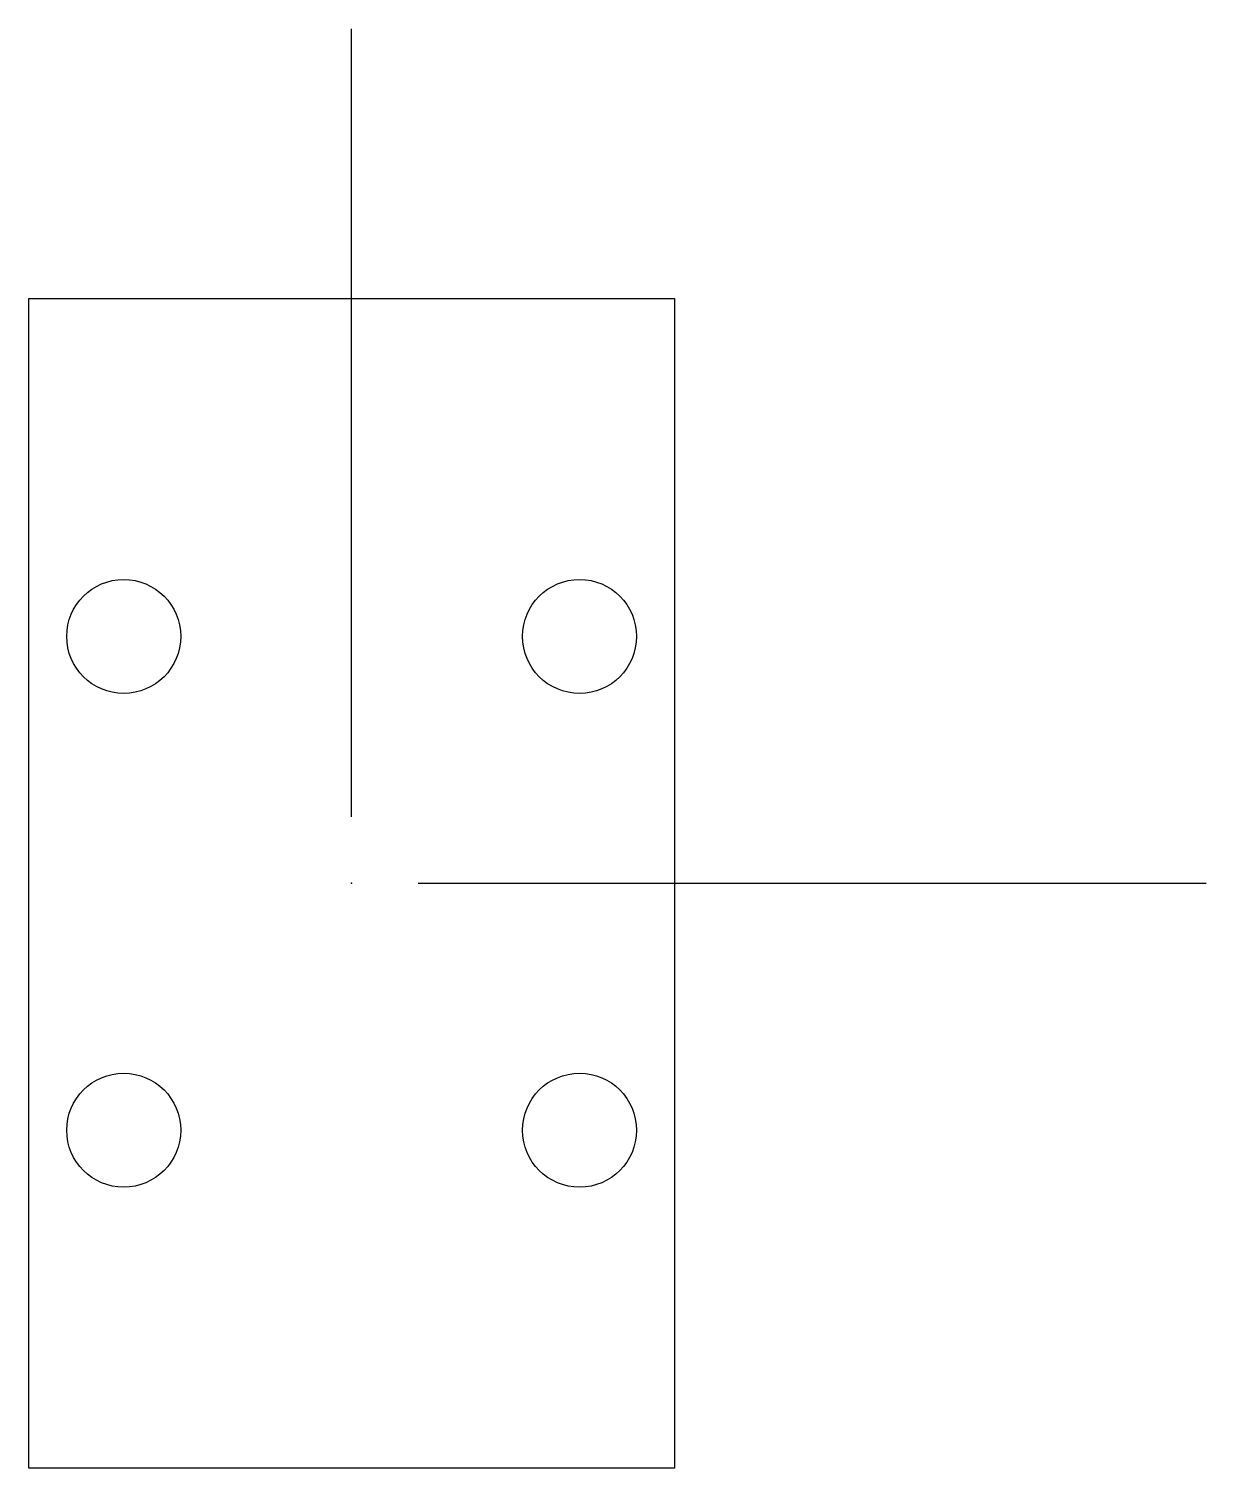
# Model space of a CAD drawing. Header units: centimetres. Extents: x -0.85 to 2.25, y -1.54 to 2.25.
import ezdxf

# ---------------------------------------------------------------- set-up
doc = ezdxf.new("R2010")
doc.units = ezdxf.units.CM
doc.header["$MEASUREMENT"] = 0
doc.layers.add('MonturaZX v1_Sketch1', color=7, linetype='Continuous')

msp = doc.modelspace()

# ---------------------------------------------------------------- linework, layer by layer
at = {"layer": 'MonturaZX v1_Sketch1'}
for p, q in [((0, 0.175), (0, 2.25)), ((-0.85, 1.54), (0.85, 1.54)), ((-0.85, -1.54), (-0.85, 1.54)), ((0.85, 1.54), (0.85, -1.54)), ((0.175, 0), (2.25, 0)), ((0.85, -1.54), (-0.85, -1.54))]:
    msp.add_line(p, q, dxfattribs=at)
for centre in [(-0.6, 0.65), (0.6, 0.65), (-0.6, -0.65), (0.6, -0.65)]:
    msp.add_circle(centre, 0.15, dxfattribs=at)
msp.add_point((0, 0), dxfattribs=at)

doc.saveas('drawing.dxf')
